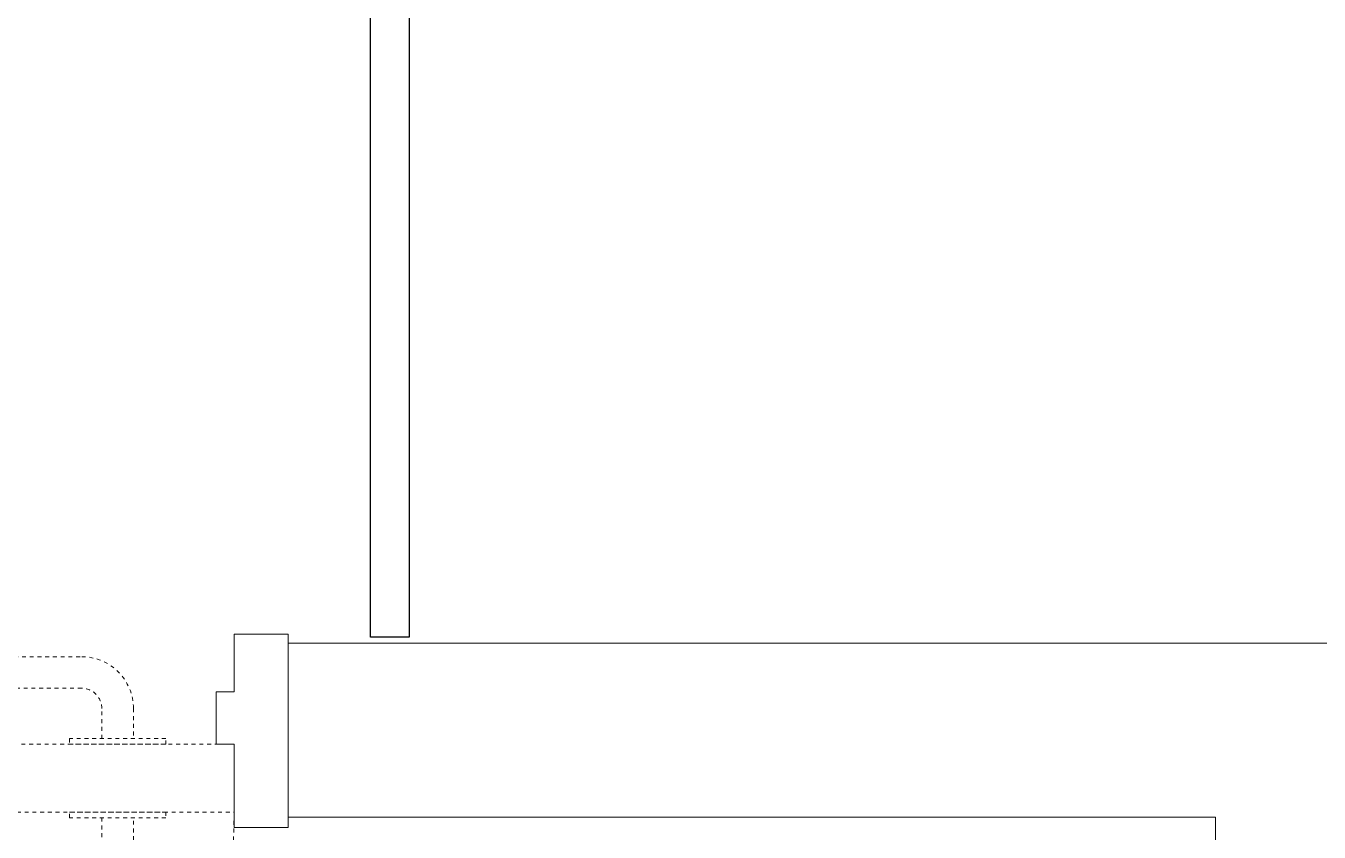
# Model space of a CAD drawing. Header units: inches. Extents: x 0 to 2865, y 0 to 4378.
# Drawn here: x 1667.31 to 1700.74, y 1134.4 to 1155.23 of the extents above; entities that cross this region are included whole.
import ezdxf

# ---------------------------------------------------------------- set-up
doc = ezdxf.new("R2010")
doc.units = ezdxf.units.IN
doc.linetypes.add('HIDDEN', pattern=[0.375, 0.25, -0.125])
doc.layers.add('22-016_Xref_2ND-6TH Floor Plan$0$WINDOW-GLAZING', color=4, linetype='Continuous')
doc.layers.add('A-WALL', color=113, linetype='Continuous', lineweight=9)
doc.layers.add('I-DOOR', color=6, linetype='Continuous', lineweight=20)

# ---------------------------------------------------------------- blocks, each defined once
blk = doc.blocks.new('D1')
at = {"layer": 'I-DOOR', "lineweight": 5, "transparency": 33554636}
blk.add_lwpolyline([(0.347, 31.608), (0.347, 31.142), (-1.007, 31.142), (-1.007, 31.608), (-2.5, 31.608), (-2.5, 33), (2.5, 33), (2.5, 31.608)], close=True, dxfattribs=at)
at = {"layer": 'I-DOOR', "color": 252, "linetype": 'HIDDEN', "lineweight": 5, "ltscale": 0.1, "transparency": 33554636}
for points in [[(2.097, 1.392), (2.097, 31.608), (0.347, 31.608), (0.347, 1.392)], [(0.347, 27.349), (0.347, 29.838), (0.199, 29.838), (0.199, 27.349)], [(2.097, 27.349), (2.097, 29.838), (2.245, 29.838), (2.245, 27.349)]]:
    blk.add_lwpolyline(points, close=True, dxfattribs=at)
for points in [[(0.199, 28.186), (-0.58, 28.186, 0.414214), (-1.099, 27.666), (-1.099, 23.923), (-1.915, 23.923), (-1.915, 27.666, -0.414214), (-0.58, 29.002), (0.199, 29.002)], [(2.245, 28.186), (3.024, 28.186, -0.414214), (3.543, 27.666), (3.543, 23.923), (4.359, 23.923), (4.359, 27.666, 0.414214), (3.024, 29.002), (2.245, 29.002)]]:
    blk.add_lwpolyline(points, format="xyb", dxfattribs=at)
blk.add_arc((2.06, 1.299), 30.309, 3.4862, 89.9301, dxfattribs=at)

msp = doc.modelspace()

# ---------------------------------------------------------------- linework, layer by layer
at = {"layer": '22-016_Xref_2ND-6TH Floor Plan$0$WINDOW-GLAZING', "color": 8, "transparency": 33554636}
msp.add_lwpolyline([(1676.213, 1139.439), (1676.213, 1169.283), (1677.213, 1169.283), (1677.213, 1139.439)], close=True, dxfattribs=at)
at = {"layer": 'A-WALL', "color": 8, "lineweight": 5, "transparency": 33554636}
msp.add_lwpolyline([(1698.058, 1044.783), (1698.058, 1134.783), (1674.084, 1134.783), (1674.084, 1139.283), (1702.574, 1139.283), (1702.574, 1107.759)], dxfattribs=at)

# ---------------------------------------------------------------- block references
at = {"layer": 'I-DOOR', "color": 8, "lineweight": 5, "transparency": 33554636, "rotation": 269.9999999997819}
msp.add_blockref('D1', (1641.084, 1137.017), dxfattribs=at)

doc.saveas('drawing.dxf')
